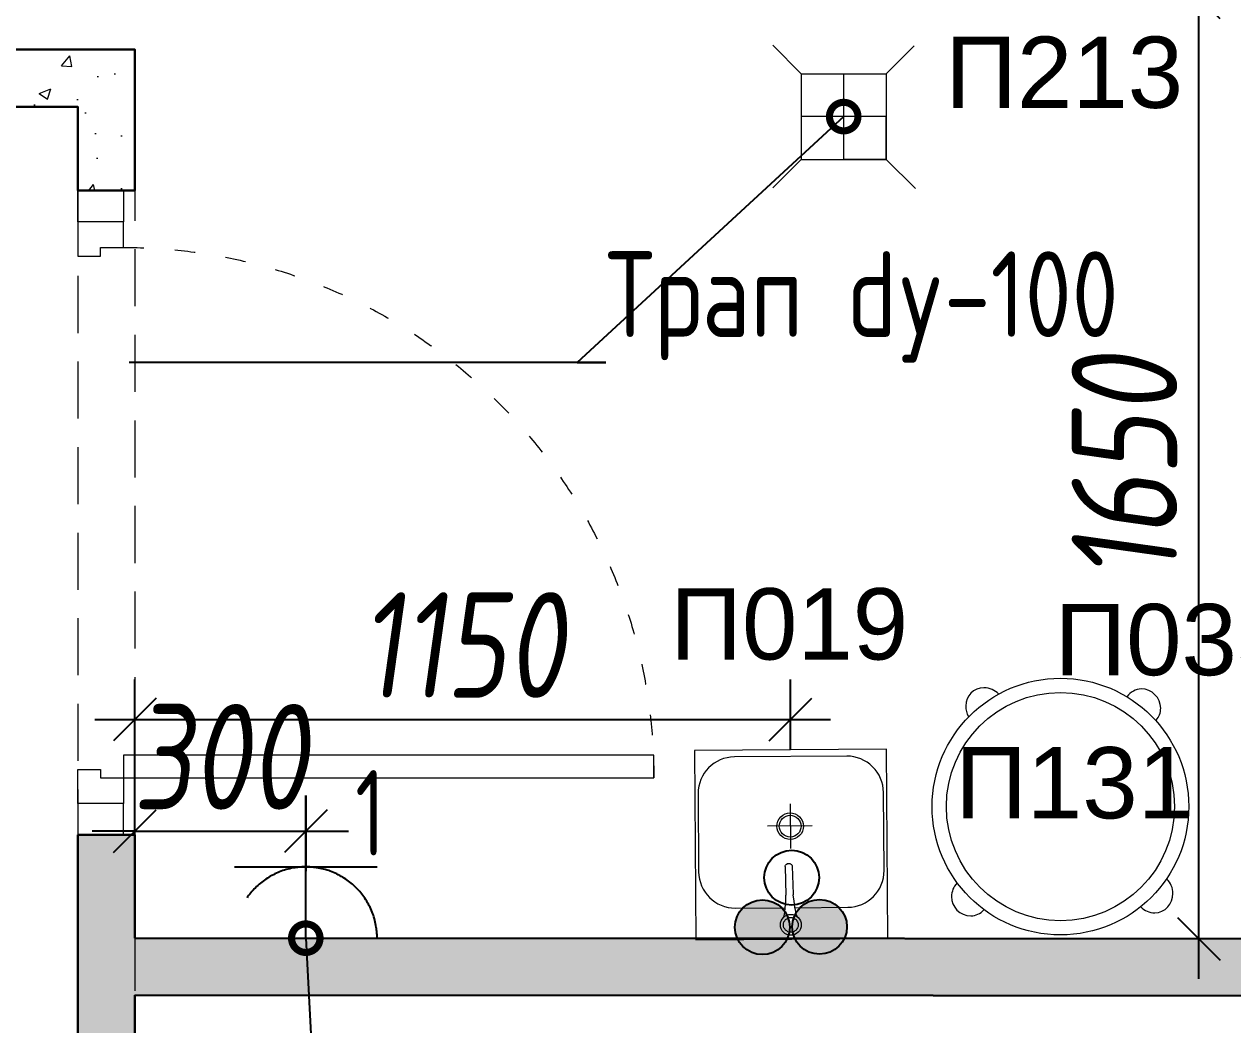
# Model space of a CAD drawing. Header units: millimetres. Extents: x -314343 to 8741575, y 21428 to 162031.
# Drawn here: x -210556 to -208437, y 111091 to 112845 of the extents above; entities that cross this region are included whole.
import ezdxf
from ezdxf import colors
from ezdxf.entities.mleader import LeaderData, LeaderLine
from ezdxf.enums import TextEntityAlignment as Align
from ezdxf.math import Vec2, Vec3

# ---------------------------------------------------------------- set-up
doc = ezdxf.new("R2010")
doc.units = ezdxf.units.MM
doc.header["$MEASUREMENT"] = 0
doc.header["$PDSIZE"] = -4
for name, pattern in [('ACAD_ISO03W100', [30, 12, -18]), ('ADSK_Штриховая_ш2 п1', [3, 2, -1]), ('DASHED2', [9.525, 6.35, -3.175])]:
    doc.linetypes.add(name, pattern=pattern)
doc.layers.get('0').update_dxf_attribs({"color": 250, "lineweight": 9})
doc.layers.get('Defpoints').update_dxf_attribs({"color": 6})
for name, color, linetype, lineweight in [('АР_Двери', 175, 'Continuous', 18), ('АР_Перегородки газоблок', 165, 'Continuous', 30), ('АР_Перегородки газоблок_Штрих', 165, 'Continuous', 5), ('АР_тонкая линия', 250, 'Continuous', 0), ('ТХ_пищеблок', 253, 'Continuous', 20)]:
    doc.layers.add(name, color=color, linetype=linetype, lineweight=lineweight)
for name, color, linetype in [('ТХ_ВК_трапы', 5, 'Continuous'), ('ТХ_Вода', 10, 'Continuous'), ('ТХ_пищеблок_позиции', 252, 'Continuous'), ('ТХ_привязки ЭО', 222, 'Continuous'), ('ТХ_привязки_ВК', 82, 'Continuous'), ('ТХ_привязки_ОВ', 200, 'Continuous'), ('ТХ_розетки ЭО', 222, 'Continuous')]:
    doc.layers.add(name, color=color, linetype=linetype)
doc.styles.add('GOST 2.304', font='CS_Gost2304.shx')
doc.styles.add('gost_A', font='CS_Gost2304.shx', dxfattribs={"width": 0.71})
doc.styles.add('ISOCPEUR', font='isocpeur.ttf', dxfattribs={"width": 0.7})
doc.styles.add('Standart Arial', font='arial.ttf', dxfattribs={"width": 0.7, "height": 250})
doc.styles.add('Архитектурный размер', font='isocpeur.ttf', dxfattribs={"width": 0.8, "oblique": 8})
doc.dimstyles.new('R_75', dxfattribs={"dimtxt": 185, "dimasz": 75, "dimexe": 70, "dimexo": 0, "dimgap": 38, "dimtad": 1, "dimdec": 0, "dimzin": 0, "dimdsep": 46, "dimtxsty": 'Архитектурный размер', "dimblk": 'OBLIQUE', "dimcen": 0, "dimdle": 70, "dimclrd": 256, "dimclre": 256, "dimclrt": 256, "dimadec": 0, "dimazin": 0, "dimtfac": 2, "dimtdec": 0, "dimtix": 1, "dimtmove": 0, "dimatfit": 3, "dimfxl": 1, "dimtvp": 3, "dimtolj": 1, "dimtzin": 0, "dimarcsym": 0})
pattern_1 = [(50, (0, 0), (215.17805, -18.82564), [22.5, -247.5]), (355, (0, 0), (-41.6254, 225.65764), [18, -198]), (100.45144, (17.93, -1.57), (173.55265, 206.832), [19.12206, -210.34263]), (46.1842, (0, 60), (320.1724, -49.65578), [33.75, -371.25]), (96.63564, (26.68, 55.86), (280.3986, 292.2356), [28.6831, -315.51413]), (351.18416, (0, 60), (280.3986, 292.2356), [27, -297]), (21, (30, 45), (179.07212, -120.78567), [22.5, -247.5]), (326, (30, 45), (72.9946, 217.54501), [18, -198]), (71.45144, (44.92, 34.93), (252.06671, 96.75935), [19.12206, -210.34263]), (37.5, (0, 0), (3.647957, 99.868156), [0, -195.6, 0, -201, 0, -198.75]), (7.5, (0, 0), (78.92086, 118.323514), [0, -114.6, 0, -191.1, 0, -75.75]), (327.5, (-66.9, 0), (160.14673, -6.766462), [0, -75, 0, -234, 0, -310.5]), (317.5, (-96.9, 0), (174.95585, 30.031495), [0, -97.5, 0, -155.4, 0, -220.5])]

# ---------------------------------------------------------------- blocks, each defined once
blk = doc.blocks.new('*U496')
at = {"color": 252}
for points in [[(0, 0), (0, -80), (55, -80), (55, 0), (0, 0)], [(55, -80), (55, 0), (115, 0), (115, -40), (100, -40), (100, -80), (55, -80)], [(1075, -80), (1075, 0), (1015, 0), (1015, -40), (1030, -40), (1030, -80), (1075, -80)], [(1130, 0), (1130, -80), (1075, -80), (1075, 0), (1130, 0)]]:
    blk.add_lwpolyline(points, dxfattribs=at)
blk.add_lwpolyline([(100, -80), (100, -1010), (140, -1010), (140, -80)], close=True, dxfattribs=at)
at = {"color": 252, "linetype": 'ACAD_ISO03W100', "ltscale": 3}
blk.add_arc((100, -80), 930, 270, 0, dxfattribs=at)
blk = doc.blocks.new('*U493')
at = {"color": 252}
for points in [[(-55, -80), (-55, 0), (-115, 0), (-115, -40), (-100, -40), (-100, -80), (-55, -80)], [(0, 0), (0, -80), (-55, -80), (-55, 0), (0, 0)], [(-1130, 0), (-1130, -80), (-1075, -80), (-1075, 0), (-1130, 0)], [(-1075, -80), (-1075, 0), (-1015, 0), (-1015, -40), (-1030, -40), (-1030, -80), (-1075, -80)]]:
    blk.add_lwpolyline(points, dxfattribs=at)
blk.add_lwpolyline([(-100, -80), (-100, -1010), (-140, -1010), (-140, -80)], close=True, dxfattribs=at)
at = {"color": 252, "linetype": 'ACAD_ISO03W100', "ltscale": 3}
blk.add_arc((-100, -80), 930, 180, 270, dxfattribs=at)
blk = doc.blocks.new('_DotSmall')
at = {"color": 0, "linetype": 'ByBlock', "const_width": 0.5}
blk.add_lwpolyline([(-0.0625, 0, 1), (0.0625, 0, 1)], format="xyb", close=True, dxfattribs=at)
blk = doc.blocks.new('_Oblique')
at = {"color": 0, "linetype": 'ByBlock', "lineweight": -2}
blk.add_line((-0.5, -0.5), (0.5, 0.5), dxfattribs=at)
blk = doc.blocks.new('*D570')
at = {"layer": 'Defpoints', "color": 0, "ltscale": 500, "transparency": 16777216}
for p in [(-209212.3, 111626.5), (-209212.3, 111573.4), (-210361.8, 111243.1)]:
    blk.add_point(p, dxfattribs=at)
at = {"layer": 'ТХ_привязки_ВК', "lineweight": -2, "ltscale": 500, "transparency": 16777216}
for p, q in [((-210361.8, 111243.1), (-210361.8, 111696.5)), ((-209212.3, 111573.4), (-209212.3, 111696.5)), ((-210431.8, 111626.5), (-209142.3, 111626.5))]:
    blk.add_line(p, q, dxfattribs=at)
at = {"layer": 'ТХ_привязки_ВК', "lineweight": -2, "ltscale": 500, "transparency": 16777216, "xscale": 75, "yscale": 75, "zscale": 75, "rotation": 180}
blk.add_blockref('_Oblique', (-210361.8, 111626.5), dxfattribs=at)
at = {"layer": 'ТХ_привязки_ВК', "lineweight": -2, "ltscale": 500, "transparency": 16777216, "xscale": 75, "yscale": 75, "zscale": 75}
blk.add_blockref('_Oblique', (-209212.3, 111626.5), dxfattribs=at)
at = {"layer": 'ТХ_привязки_ВК', "ltscale": 500, "transparency": 16777216, "insert": (-209787.1, 111757), "char_height": 185, "attachment_point": 5, "style": 'Архитектурный размер'}
blk.add_mtext('\\A1;1150', dxfattribs=at)
blk = doc.blocks.new('*D608')
at = {"layer": 'Defpoints', "color": 0, "ltscale": 500, "transparency": 16777216}
for p in [(-210062.1, 111493), (-210062.1, 111430.5), (-210361.8, 111243.1)]:
    blk.add_point(p, dxfattribs=at)
at = {"layer": 'ТХ_привязки ЭО', "lineweight": -2, "ltscale": 500, "transparency": 16777216}
for p, q in [((-210361.8, 111243.1), (-210361.8, 111500.5)), ((-210062.1, 111493), (-210062.1, 111360.5)), ((-210361.8, 111430.5), (-210436.8, 111430.5)), ((-210361.8, 111430.5), (-210062.1, 111430.5)), ((-210062.1, 111430.5), (-209987.1, 111430.5))]:
    blk.add_line(p, q, dxfattribs=at)
at = {"layer": 'ТХ_привязки ЭО', "lineweight": -2, "ltscale": 500, "transparency": 16777216, "xscale": 75, "yscale": 75, "zscale": 75}
blk.add_blockref('_Oblique', (-210361.8, 111430.5), dxfattribs=at)
at = {"layer": 'ТХ_привязки ЭО', "lineweight": -2, "ltscale": 500, "transparency": 16777216, "xscale": 75, "yscale": 75, "zscale": 75, "rotation": 180}
blk.add_blockref('_Oblique', (-210062.1, 111430.5), dxfattribs=at)
at = {"layer": 'ТХ_привязки ЭО', "ltscale": 500, "transparency": 16777216, "insert": (-210212, 111561), "char_height": 185, "attachment_point": 5, "style": 'Архитектурный размер'}
blk.add_mtext('\\A1;300', dxfattribs=at)
blk = doc.blocks.new('*D620')
at = {"layer": 'Defpoints', "color": 0, "ltscale": 500, "transparency": 16777216}
for p in [(-208496.5, 112892.3), (-207872.8, 112892.3), (-207662.8, 111241.9)]:
    blk.add_point(p, dxfattribs=at)
at = {"layer": 'ТХ_привязки_ОВ', "lineweight": -2, "ltscale": 500, "transparency": 16777216}
for p, q in [((-208496.5, 111171.9), (-208496.5, 112962.3)), ((-207872.8, 112892.3), (-208566.5, 112892.3)), ((-207662.8, 111241.9), (-208566.5, 111241.9))]:
    blk.add_line(p, q, dxfattribs=at)
at = {"layer": 'ТХ_привязки_ОВ', "lineweight": -2, "ltscale": 500, "transparency": 16777216, "xscale": 75, "yscale": 75, "zscale": 75}
for p, rotation in [((-208496.5, 112892.3), 90), ((-208496.5, 111241.9), 270)]:
    blk.add_blockref('_Oblique', p, dxfattribs=dict(at, rotation=rotation))
at = {"layer": 'ТХ_привязки_ОВ', "ltscale": 500, "transparency": 16777216, "insert": (-208627, 112067.1), "char_height": 185, "attachment_point": 5, "rotation": 90, "style": 'Архитектурный размер'}
blk.add_mtext('\\A1;1650', dxfattribs=at)
blk = doc.blocks.new('*U504')
at = {"layer": 'ТХ_привязки ЭО', "color": 0, "linetype": 'ByBlock', "lineweight": -2}
for p, q in [((0, 2.5), (0, 5)), ((-2.5, 2.5), (2.5, 2.5)), ((0, 0), (0, 2.5)), ((-2.5, 0), (2.5, 0))]:
    blk.add_line(p, q, dxfattribs=at)
blk.add_arc((0, 0), 2.5, 0, 180, dxfattribs=at)
at = {"ltscale": 50, "style": 'gost_A', "width": 0.71}
blk.add_attdef('№GRUP', text='', height=2.5, dxfattribs=at).set_placement((5.141, 6.046), align=Align.MIDDLE_CENTER)
at = {"style": 'GOST 2.304', "width": 0.8, "flags": 1}
blk.add_attdef('MARKA', (-9.86, 4.543), '', height=2.5, dxfattribs=at)
blk = doc.blocks.new('*U523')
at = {"layer": 'ТХ_ВК_трапы', "color": 5, "lineweight": 0}
for p, q in [((305243.2, -196674.3), (305292.9, -196724.5)), ((305491.2, -196675.5), (305442.2, -196724.5)), ((305292.9, -196724.5), (305292.9, -196874.5)), ((305292.9, -196724.5), (305442.2, -196724.5)), ((305367.6, -196874.5), (305367.6, -196724.5)), ((305442.2, -196724.5), (305442.2, -196874.5)), ((305442.2, -196799.5), (305292.9, -196799.5)), ((305442.2, -196874.5), (305442.2, -196799.5)), ((305243.2, -196924.3), (305292.9, -196874.5)), ((305292.9, -196874.5), (305442.2, -196874.5)), ((305442.2, -196874.5), (305367.6, -196874.5)), ((305493.2, -196925.5), (305442.2, -196874.5))]:
    blk.add_line(p, q, dxfattribs=at)
at = {"layer": 'ТХ_привязки_ВК', "lineweight": 20}
ml = blk.add_multileader_mtext('Standard', dxfattribs=at)
ml.set_content('{\\fISOCPEUR|b0|i0|c204|p34;\\W0.8;Трап \\fISOCPEUR|b0|i0|c0|p34;dy-100}', color=256, style='Standart Arial')
ml.set_leader_properties()
ml.set_arrow_properties(name='DOTSMALL')
ml.build(insert=Vec2(0, 0))
ml.multileader.update_dxf_attribs({"text_left_attachment_type": 6, "text_right_attachment_type": 6, "dogleg_length": 50, "arrow_head_size": 100})
ctx = ml.context
ctx.base_point, ctx.char_height, ctx.arrow_head_size, ctx.landing_gap_size, ctx.plane_origin = Vec3(304950.5, -197230.8), 150, 100, 0, Vec3(316856.2, -166049.6)
ctx.left_attachment, ctx.right_attachment = 6, 6
notes = []
notes.append((ctx, [(0, (1, 1, 0), (304900.5, -197230.8), (1, 0), 50, [(0, [(305367.6, -196799.5)], 0, [])])]))
ctx.mtext.insert, ctx.mtext.width, ctx.mtext.defined_height, ctx.mtext.flow_direction = Vec3(304950.5, -197035.8), 2720.476, 5836.6, 5
for ctx, leaders in notes:
    for number, flags, end, landing, length, lines in leaders:
        leader = LeaderData()
        leader.index, (leader.has_last_leader_line, leader.has_dogleg_vector, leader.attachment_direction) = number, flags
        leader.last_leader_point, leader.dogleg_vector, leader.dogleg_length = Vec3(end), Vec3(landing), length
        for number, points, colour, breaks in lines:
            line = LeaderLine()
            line.index, line.vertices, line.color, line.breaks = number, Vec3.list(points), colors.encode_raw_color(colour), breaks
            leader.lines.append(line)
        ctx.leaders.append(leader)

msp = doc.modelspace()

# ---------------------------------------------------------------- hatches: boundary and pattern name
at = {"layer": 'АР_Перегородки газоблок_Штрих', "ltscale": 100}
h = msp.add_hatch(dxfattribs=at)
h.set_pattern_fill('AR-CONC', color=252, scale=30)
h.set_pattern_definition(pattern_1)
h.paths.add_polyline_path([(-207562.8, 114693.8), (-207060.8, 114693.8), (-207060.8, 114793.8), (-211555.4, 114793.8), (-211555.4, 114693.8), (-210693.8, 114693.8), (-210693.8, 113930.7), (-210593.8, 113930.7), (-210593.8, 114693.8), (-207662.8, 114693.8), (-207662.8, 111241.9), (-210361.8, 111243.1), (-210361.8, 111423.9), (-210461.8, 111423.9), (-210461.8, 110864.7), (-210361.8, 110864.7), (-210361.8, 111143.1), (-207562.8, 111141.5)])
h = msp.add_hatch(dxfattribs=at)
h.set_pattern_fill('AR-CONC', color=252, scale=30)
h.set_pattern_definition(pattern_1)
h.paths.add_polyline_path([(-210361.8, 112800.7), (-212033.9, 112800.7), (-212033.9, 112700.7), (-210461.8, 112700.7), (-210461.8, 112553.9), (-210361.8, 112553.9)])
at = {"layer": 'ТХ_Вода', "ltscale": 100}
h = msp.add_hatch(color=256, dxfattribs=at)
h.dxf.hatch_style = 1
edge = h.paths.add_edge_path()
edge.add_arc((-209261.7, 111262.2), 48, 0, 360)
edge = h.paths.add_edge_path()
edge.add_arc((-209161.4, 111262.9), 48, 0, 360)

# ---------------------------------------------------------------- linework, layer by layer
at = {"layer": 'АР_Перегородки газоблок', "color": 252, "ltscale": 100}
for points in [[(-210361.8, 111243.1), (-207662.8, 111241.9), (-207662.8, 114693.8)], [(-210361.8, 111143.1), (-207562.8, 111141.9), (-207562.8, 114693.8)], [(-212033.9, 112800.7), (-210361.8, 112800.7), (-210361.8, 112553.9), (-210461.8, 112553.9)], [(-212033.9, 112700.7), (-210461.8, 112700.7), (-210461.8, 112553.9)], [(-210461.8, 111423.9), (-210461.8, 110864.7)], [(-210361.8, 111243.1), (-210361.8, 111423.9), (-210461.8, 111423.9)], [(-210361.8, 110864.7), (-210361.8, 111143.1)]]:
    msp.add_lwpolyline(points, dxfattribs=at)
at = {"layer": 'АР_тонкая линия', "color": 252, "linetype": 'ADSK_Штриховая_ш2 п1', "ltscale": 50}
for points in [[(-210361.8, 112600.7), (-210361.8, 110900.7)], [(-210461.8, 112553.9), (-210461.8, 110853.9)]]:
    msp.add_lwpolyline(points, dxfattribs=at)
at = {"layer": 'ТХ_Вода'}
for centre in [(-209210.3, 111349.1, 0), (-209261.7, 111262.2, 0), (-209161.4, 111262.9, 0)]:
    msp.add_circle(centre, 48, dxfattribs=at)
at = {"layer": 'ТХ_пищеблок', "color": 132}
for p, q in [((-209043.8, 111574.5), (-209380.8, 111572.3)), ((-209380.8, 111572.3), (-209378.6, 111240.3)), ((-209113.7, 111562.1), (-209310.7, 111560.8)), ((-209041.6, 111242.5), (-209043.8, 111574.5)), ((-209374.3, 111496.3), (-209373.4, 111359.3)), ((-209048.4, 111361.5), (-209049.3, 111498.5)), ((-209213.2, 111478.3), (-209212.6, 111400)), ((-209174.2, 111439.7), (-209252.6, 111439.1)), ((-209222, 111368.9), (-209221.7, 111369.9)), ((-209222, 111368.9), (-209221.7, 111369.9)), ((-209222, 111368.9), (-209220.3, 111318.6)), ((-209222, 111368.9), (-209220.3, 111318.6)), ((-209221.7, 111369.9), (-209221.3, 111370.8)), ((-209221.3, 111370.8), (-209220.6, 111371.7)), ((-209220.6, 111371.7), (-209219.9, 111372.4)), ((-209220.6, 111371.7), (-209219.9, 111372.4)), ((-209219.9, 111372.4), (-209219, 111373)), ((-209219.9, 111372.4), (-209219, 111373)), ((-209219.1, 111373.2), (-209218.6, 111373.5)), ((-209219, 111373), (-209217.9, 111373.5)), ((-209219, 111373), (-209217.9, 111373.5)), ((-209218.6, 111373.5), (-209217.8, 111373.9)), ((-209218.3, 111373.5), (-209217.3, 111373.8)), ((-209218.3, 111373.5), (-209217.3, 111373.8)), ((-209217.8, 111373.9), (-209217, 111374.1)), ((-209217.3, 111373.8), (-209216.2, 111374)), ((-209217.3, 111373.8), (-209216.2, 111374)), ((-209217, 111374.1), (-209216.2, 111374.2)), ((-209216.2, 111374.2), (-209215.3, 111374.2)), ((-209216.2, 111374), (-209215.1, 111373.9)), ((-209216.2, 111374), (-209215.1, 111373.9)), ((-209215.3, 111374.2), (-209214.5, 111374)), ((-209215.1, 111373.9), (-209214, 111373.7)), ((-209215.1, 111373.9), (-209214, 111373.7)), ((-209214.5, 111374), (-209213.7, 111373.7)), ((-209213.7, 111373.7), (-209213.2, 111373.4)), ((-209213.6, 111373.7), (-209212.5, 111373.3)), ((-209213.6, 111373.7), (-209212.5, 111373.3)), ((-209212.5, 111373.3), (-209211.6, 111372.7)), ((-209212.5, 111373.3), (-209211.6, 111372.7)), ((-209211.6, 111372.7), (-209210.8, 111372.1)), ((-209211.6, 111372.7), (-209210.8, 111372.1)), ((-209210.8, 111372.1), (-209210.1, 111371.2)), ((-209210.1, 111371.2), (-209209.6, 111370.3)), ((-209210.1, 111371.2), (-209209.6, 111370.3)), ((-209209.6, 111370.3), (-209209.3, 111369.4)), ((-209209.6, 111370.3), (-209209.3, 111369.4)), ((-209209.3, 111369.4), (-209207.5, 111320)), ((-209221.7, 111296.2), (-209220.8, 111307.2)), ((-209220.8, 111307.2), (-209220.3, 111318.6)), ((-209207.5, 111320.1), (-209207.5, 111320)), ((-209207.5, 111320), (-209207.4, 111319)), ((-209207.5, 111320), (-209207.4, 111319)), ((-209206.1, 111307.7), (-209207.4, 111319)), ((-209204.7, 111297.4), (-209206.1, 111307.7)), ((-209309, 111295.8), (-209221.7, 111296.3)), ((-209223.6, 111282.3), (-209222.5, 111288.2)), ((-209222.5, 111288.2), (-209221.7, 111296.2)), ((-209203.3, 111289.5), (-209204.7, 111297.4)), ((-209204.6, 111296.5), (-209112, 111297.1)), ((-209201.8, 111283.6), (-209203.3, 111289.5)), ((-209224.9, 111279), (-209223.6, 111282.4)), ((-209200.3, 111280.5), (-209201.9, 111283.8)), ((-209200.3, 111280.5), (-209201.9, 111283.8)), ((-209378.6, 111240.3), (-209041.6, 111242.5))]:
    msp.add_line(p, q, dxfattribs=at)
at = {"layer": 'ТХ_пищеблок'}
for radius in [225, 200]:
    msp.add_circle((-208739.1, 111473.7), radius, dxfattribs=at)
at = {"layer": 'ТХ_пищеблок', "color": 132}
for radius in [18.3, 13]:
    msp.add_circle((-209211.8, 111266.4), radius, dxfattribs=at)
for centre, start, end in [((-209310.3, 111496.8), 90.3773, 180.3773), ((-209113.3, 111498.1), 0.3773, 90.3773), ((-209309.4, 111359.8), 180.3773, 270.3773), ((-209112.4, 111361.1), 270.3773, 0.3773)]:
    msp.add_arc(centre, 64, start, end, dxfattribs=at)
for major_axis in [(16.6, -16.3), (13.6, -13.4)]:
    msp.add_ellipse((-209212.9, 111439.4), major_axis=major_axis, ratio=1, start_param=4.712389, end_param=10.995574, dxfattribs=at)
at = {"layer": 'ТХ_пищеблок', "linetype": 'ByBlock'}
for points, knots in [([(-208873.4, 111681.8), (-208873.4, 111681.8), (-208891.3, 111681.8), (-208905.2, 111667.9), (-208905.2, 111650)], [0.1875, 0.1875, 0.1875, 0.1875, 0.187501, 1, 1, 1, 1]), ([(-208597, 111680), (-208597, 111680), (-208607.4, 111680), (-208616.4, 111674.6), (-208622.2, 111666.7)], [0.1875, 0.1875, 0.1875, 0.1875, 0.187501, 0.6578849, 0.6578849, 0.6578849, 0.6578849]), ([(-208571.3, 111625), (-208566.3, 111630.9), (-208563.3, 111638.3), (-208563.3, 111646.2), (-208563.3, 111646.2), (-208563.3, 111664.1), (-208579.2, 111680), (-208597, 111680)], [0.0975623, 0.0975623, 0.0975623, 0.0975623, 0.125, 0.125, 0.125, 0.125001, 0.1875, 0.1875, 0.1875, 0.1875]), ([(-208597.9, 111297.6), (-208592, 111291.5), (-208583.6, 111287.5), (-208573.7, 111287.5), (-208573.7, 111287.5), (-208555.8, 111287.5), (-208541.9, 111303.4), (-208541.9, 111321.3), (-208541.9, 111321.3), (-208541.9, 111331), (-208546, 111340.1), (-208552.5, 111346.4)], [0.0313164, 0.0313164, 0.0313164, 0.0313164, 0.0625, 0.0625, 0.0625, 0.062501, 0.125, 0.125, 0.125, 0.125001, 0.1588731, 0.1588731, 0.1588731, 0.1588731]), ([(-208930, 111315.9), (-208930, 111298), (-208916.1, 111282.2), (-208896.3, 111282.2), (-208896.3, 111282.2), (-208887.3, 111282.2), (-208879.3, 111286.2), (-208873.6, 111292.5)], [0, 0, 0, 0, 0.0625, 0.0625, 0.0625, 0.062501, 0.09395651, 0.09395651, 0.09395651, 0.09395651])]:
    msp.add_open_spline(points, degree=3, knots=knots, dxfattribs=at)
for points in [[(-208847.9, 111671.4), (-208853.9, 111677.8), (-208862.8, 111681.8), (-208873.4, 111681.8)], [(-208905.2, 111650), (-208905.2, 111643.1), (-208903.5, 111636.9), (-208900.5, 111631.8)], [(-208920.7, 111339.4), (-208926.6, 111333.2), (-208930, 111324.8), (-208930, 111315.9)]]:
    msp.add_open_spline(points, degree=3, dxfattribs=at)

# ---------------------------------------------------------------- block references
at = {"layer": 'АР_Двери', "color": 252, "rotation": 90.00000000000001}
msp.add_blockref('*U496', (-210693.8, 112800.7), dxfattribs=at)
at = {"layer": 'АР_Двери', "color": 252, "xscale": -1, "rotation": 90}
msp.add_blockref('*U493', (-210461.8, 111423.9), dxfattribs=at)
at = {"layer": 'ТХ_ВК_трапы', "color": 2}
msp.add_blockref('*U523', (-514486.7, 309482.8), dxfattribs=at)
at = {"layer": 'ТХ_розетки ЭО', "color": 1, "linetype": 'DASHED2', "ltscale": 50, "xscale": 50.00000000000003, "yscale": 50.00000000000003, "zscale": 50.00000000000003, "rotation": 359.9897213144904}
msp.add_blockref('*U504', (-210062.1, 111243), dxfattribs=at)

# ---------------------------------------------------------------- texts
at = {"layer": 'ТХ_пищеблок_позиции', "style": 'Standart Arial'}
for s, p in [('П213', (-208940.9, 112698.6, -0.5)), ('П019', (-209422.9, 111731.5, -0.5))]:
    msp.add_text(s, height=125, dxfattribs=at).set_placement(p)
at = {"layer": 'ТХ_пищеблок_позиции', "color": 5, "style": 'Standart Arial'}
for s, p in [('П033', (-208749.5, 111704, 2.5)), ('П131', (-208923.5, 111453, -0.5))]:
    msp.add_text(s, height=125, dxfattribs=at).set_placement(p)
at = {"layer": 'ТХ_привязки ЭО', "color": 1, "ltscale": 50, "insert": (-209922.9, 111462.7), "char_height": 150, "width": 111.951, "attachment_point": 6, "style": 'ISOCPEUR'}
msp.add_mtext('1', dxfattribs=at)

# ---------------------------------------------------------------- dimensions: what is measured, and where the dimension line sits
at = {"layer": 'ТХ_привязки ЭО', "ltscale": 500}
dim = msp.add_linear_dim(base=(-210062.1, 111430.5), p1=(-210361.8, 111243.1), p2=(-210062.1, 111493), dimstyle='R_75', override={"dimpost": '\\X'}, dxfattribs=at)
dim.commit()
dim.dimension.update_dxf_attribs({"geometry": '*D608', "text_midpoint": (-210212, 111561)})
at = {"layer": 'ТХ_привязки_ВК', "ltscale": 500}
dim = msp.add_linear_dim(base=(-209212.2995, 111626.5), p1=(-210361.8449, 111243.1485), p2=(-209212.2995, 111573.4125), dimstyle='R_75', override={"dimpost": '\\X'}, dxfattribs=at)
dim.commit()
dim.dimension.update_dxf_attribs({"geometry": '*D570', "text_midpoint": (-209787.0722, 111757)})
at = {"layer": 'ТХ_привязки_ОВ', "ltscale": 500}
dim = msp.add_linear_dim(base=(-208496.5, 112892.3), p1=(-207662.8, 111241.9), p2=(-207872.8, 112892.3), angle=90, dimstyle='R_75', override={"dimpost": '\\X'}, dxfattribs=at)
dim.commit()
dim.dimension.update_dxf_attribs({"geometry": '*D620', "text_midpoint": (-208627, 112067.1)})

# ---------------------------------------------------------------- leaders
at = {"layer": 'ТХ_привязки ЭО', "color": 1}
ml = msp.add_multileader_mtext('Standard', dxfattribs=at)
ml.set_content('\\A1;\\pxql,t3;доп.оборуд-е 0,5кВт 1Ф 220В\\P{\\A0;Розетка 220В - 1 шт. Высота размещения 1200мм от у.ч.п.}', color=1, style='Standart Arial')
ml.set_leader_properties()
ml.set_arrow_properties(name='DOTSMALL')
ml.build(insert=Vec2(0, 0))
ml.multileader.update_dxf_attribs({"text_left_attachment_type": 6, "text_right_attachment_type": 6, "dogleg_length": 50, "arrow_head_size": 100})
ctx = ml.context
ctx.base_point, ctx.char_height, ctx.arrow_head_size, ctx.landing_gap_size, ctx.plane_origin = Vec3(-211457.4, 86420.9, 0), 200, 100, 0.09, Vec3(-179253.1, 133725.1, 0)
ctx.left_attachment, ctx.right_attachment, ctx.text_align_type = 6, 6, 2
notes = []
notes.append((ctx, [(1, (1, 1, 0), (-208755.6, 86420.9, 0), (-1, 0), 50, [(2, [(-210062.1, 111243, 0)], 0, [])])]))
ctx.mtext.insert, ctx.mtext.width, ctx.mtext.defined_height, ctx.mtext.alignment, ctx.mtext.flow_direction = Vec3(-208805.7, 86679.7, 0), 3390.717, 5907.6, 3, 5
for ctx, leaders in notes:
    for number, flags, end, landing, length, lines in leaders:
        leader = LeaderData()
        leader.index, (leader.has_last_leader_line, leader.has_dogleg_vector, leader.attachment_direction) = number, flags
        leader.last_leader_point, leader.dogleg_vector, leader.dogleg_length = Vec3(end), Vec3(landing), length
        for number, points, colour, breaks in lines:
            line = LeaderLine()
            line.index, line.vertices, line.color, line.breaks = number, Vec3.list(points), colors.encode_raw_color(colour), breaks
            leader.lines.append(line)
        ctx.leaders.append(leader)

doc.saveas('drawing.dxf')
